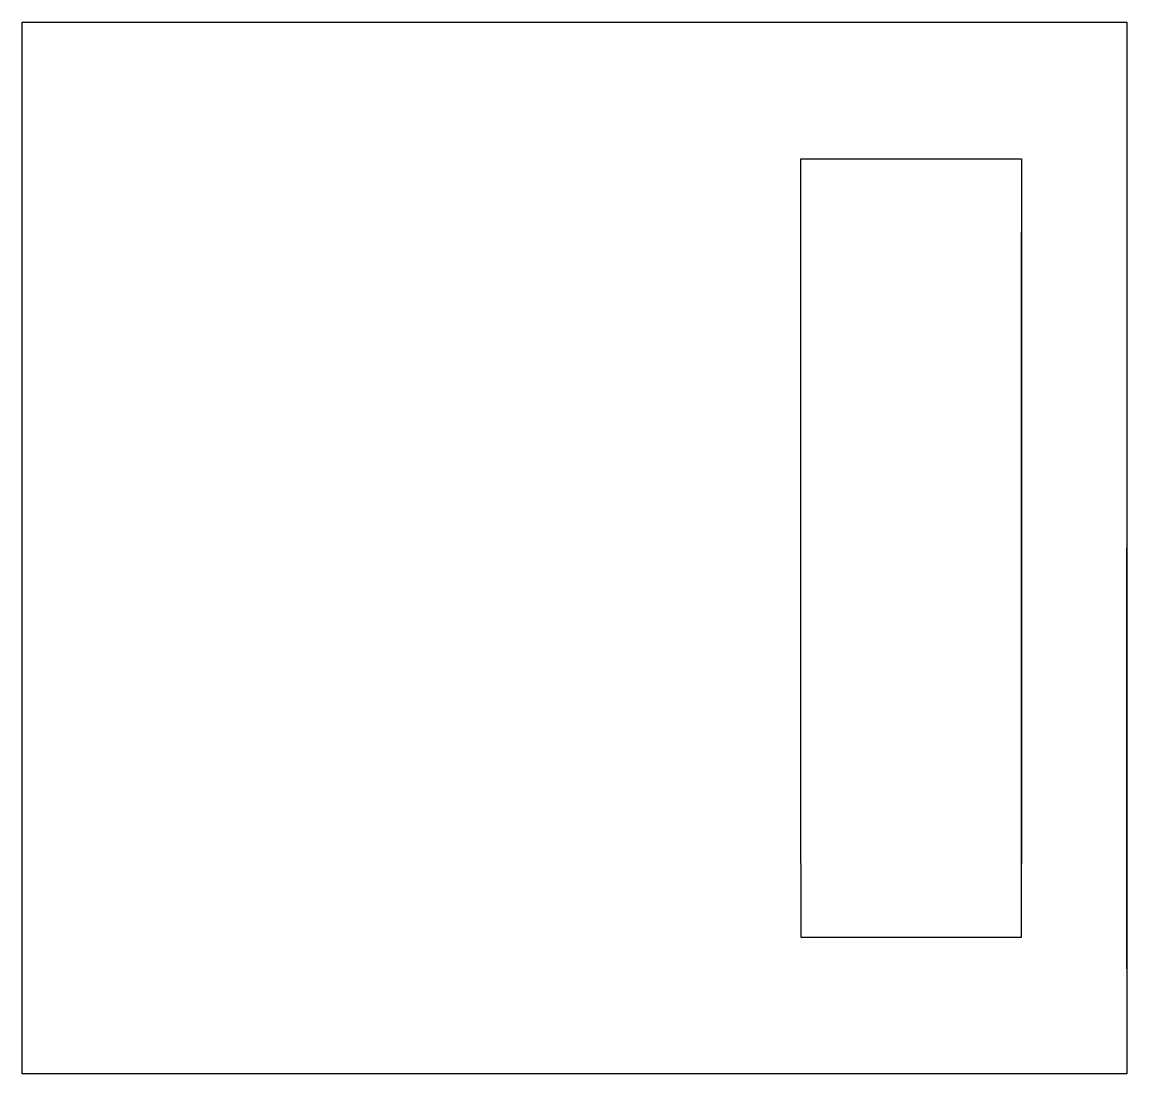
# Model space of a CAD drawing. Header units: millimetres. Extents: x 2112 to 2217, y 1381 to 1481.
import ezdxf

# ---------------------------------------------------------------- set-up
doc = ezdxf.new("R2010")
doc.units = ezdxf.units.MM

msp = doc.modelspace()

# ---------------------------------------------------------------- linework, layer by layer
for p, q in [((2111.54, 1470.95), (2111.54, 1480.95)), ((2111.54, 1480.95), (2161.54, 1480.95)), ((2161.54, 1480.95), (2216.54, 1480.95)), ((2216.54, 1480.95), (2216.54, 1470.95)), ((2216.54, 1470.95), (2216.54, 1380.95)), ((2185.54, 1460.95), (2185.54, 1467.95)), ((2185.54, 1467.95), (2206.54, 1467.95)), ((2206.54, 1467.95), (2206.54, 1460.95)), ((2185.54, 1430.95), (2185.54, 1460.95)), ((2206.54, 1393.95), (2206.54, 1460.95)), ((2206.54, 1460.95), (2206.54, 1400.95)), ((2185.54, 1400.95), (2185.54, 1430.95)), ((2216.54, 1390.95), (2216.54, 1430.95)), ((2185.54, 1400.95), (2185.54, 1393.95)), ((2206.54, 1393.95), (2206.54, 1400.95)), ((2185.54, 1393.95), (2206.54, 1393.95)), ((2111.54, 1380.95), (2111.54, 1390.95)), ((2216.54, 1380.95), (2111.54, 1380.95))]:
    msp.add_line(p, q)
for points in [[(2111.54, 1390.95), (2111.54, 1470.95)], [(2216.54, 1470.95), (2216.54, 1390.95)]]:
    msp.add_lwpolyline(points)

doc.saveas('drawing.dxf')
